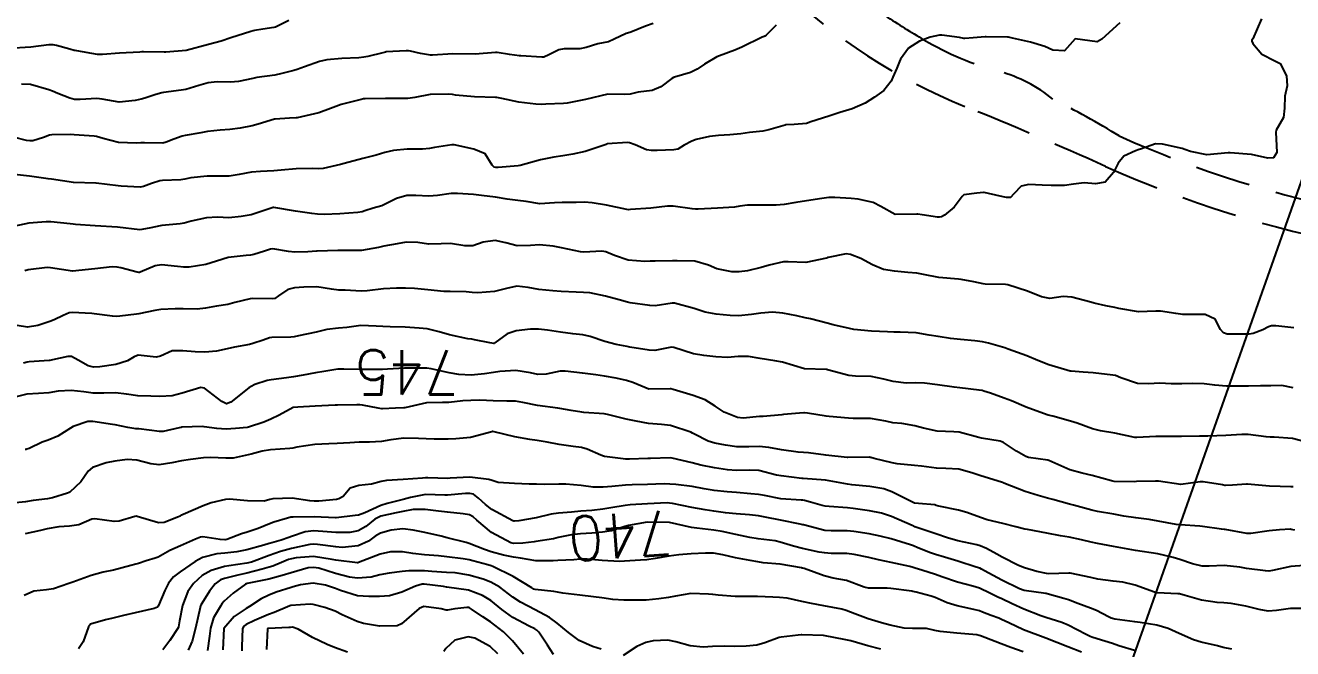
# Model space of a CAD drawing. Header units: metres. Extents: x 298520 to 308411, y 7433745 to 7450750.
# Drawn here: x 303217.7 to 303331.8, y 7440802.5 to 7440858.6 of the extents above; entities that cross this region are included whole.
import ezdxf
from ezdxf.enums import TextEntityAlignment as Align

# ---------------------------------------------------------------- set-up
doc = ezdxf.new("R2010")
doc.units = ezdxf.units.M
doc.header["$LTSCALE"] = 10
doc.linetypes.add('CONTINUO', pattern=[0])
doc.linetypes.add('DASHED', pattern=[0.75, 0.5, -0.25])
for name, color, linetype in [('Cotas', 45, 'Continuous'), ('Curvas de Nivel 1m', 11, 'Continuous'), ('Curvas de Nivel 5m', 15, 'Continuous'), ('TEXTO', 45, 'Continuous'), ('Vias Secundárias', 230, 'DASHED')]:
    doc.layers.add(name, color=color, linetype=linetype)
doc.styles.add('Style-STANDARD', font='STANDARD.shx')

msp = doc.modelspace()

# ---------------------------------------------------------------- linework, layer by layer
at = {"layer": 'Curvas de Nivel 1m', "flags": 128}
for points, elevation in [([(303241.4, 7440859.05), (303240.2, 7440858.46), (303240.04, 7440858.41), (303239.06, 7440858.26), (303238.31, 7440858.15), (303238.19, 7440858.13), (303237.99, 7440858.07), (303236.18, 7440857.48), (303235.3, 7440857.19), (303234.18, 7440856.9), (303232.17, 7440856.35), (303230.34, 7440856.2), (303230.17, 7440856.2), (303228.33, 7440856.23), (303228.17, 7440856.23), (303227.99, 7440856.21), (303226.17, 7440856.11), (303224.63, 7440855.98), (303224.17, 7440856), (303222.31, 7440856.32), (303222.17, 7440856.34), (303222.07, 7440856.36), (303221.7, 7440856.47), (303220.5, 7440856.81), (303220.18, 7440856.87), (303219.81, 7440856.86), (303218.17, 7440856.65), (303216.17, 7440856.54)], 753), ([(303285.27, 7440858.64), (303284.38, 7440857.72), (303284.26, 7440857.65), (303284.19, 7440857.62), (303284.02, 7440857.55), (303282.18, 7440856.65), (303281.56, 7440856.37), (303280.17, 7440855.88), (303279.93, 7440855.77), (303278.82, 7440855.13), (303278.16, 7440854.68), (303277.58, 7440854.37), (303276.14, 7440853.94), (303276.05, 7440853.91), (303275.88, 7440853.82), (303274.89, 7440853.07), (303274.13, 7440852.75), (303272.86, 7440852.59), (303272.13, 7440852.42), (303271.62, 7440852.38), (303270.13, 7440852.4), (303268.12, 7440851.92), (303266.46, 7440851.6), (303266.12, 7440851.58), (303264.55, 7440851.52), (303264.12, 7440851.48), (303263.65, 7440851.5), (303262.12, 7440851.68), (303260.59, 7440852.01), (303260.12, 7440852.11), (303260.01, 7440852.12), (303258.12, 7440852.17), (303256.4, 7440852.33), (303256.13, 7440852.38), (303255.78, 7440852.41), (303254.13, 7440852.37), (303252.76, 7440852.1), (303252.12, 7440852.01), (303250.24, 7440852.01), (303250.12, 7440852.01), (303248.28, 7440851.99), (303248.12, 7440851.98), (303247.91, 7440851.94), (303246.12, 7440851.48), (303245.17, 7440851.13), (303244.11, 7440850.74), (303242.16, 7440850.28), (303242.1, 7440850.28), (303242.07, 7440850.27), (303241.46, 7440850.24), (303240.18, 7440850.17), (303240.1, 7440850.15), (303238.64, 7440849.72), (303238.09, 7440849.57), (303237.01, 7440849.36), (303236.09, 7440849.24), (303235.22, 7440849.18), (303234.08, 7440849.06), (303233.47, 7440848.94), (303232.08, 7440848.7), (303231.8, 7440848.63), (303231.05, 7440848.36), (303230.36, 7440848.08), (303230.07, 7440848.01), (303228.41, 7440848.04), (303228.07, 7440848.04), (303227.68, 7440848.01), (303226.07, 7440848.06), (303224.69, 7440848.43), (303224.08, 7440848.61), (303223.88, 7440848.64), (303222.08, 7440848.75), (303221.78, 7440848.77), (303220.08, 7440848.75), (303219.86, 7440848.71), (303219.31, 7440848.5), (303218.36, 7440848.22), (303218.07, 7440848.2), (303217.79, 7440848.23), (303216.61, 7440848.53)], 751), ([(303328.97, 7440859.19), (303328.19, 7440857.41), (303328.12, 7440857.28), (303328.1, 7440857.2), (303328.19, 7440856.99), (303329.01, 7440856.02), (303330.18, 7440855.41), (303330.66, 7440855.17), (303331.24, 7440854.07), (303331.28, 7440853.16), (303331.08, 7440852.22), (303331.06, 7440851.16), (303330.97, 7440850.3), (303330.3, 7440849.17), (303330.27, 7440848.99), (303330.36, 7440847.17), (303330.07, 7440846.69), (303329.54, 7440846.65), (303328.07, 7440846.97), (303326.16, 7440847.13), (303326.07, 7440847.14), (303325.99, 7440847.14), (303324.07, 7440846.96), (303322.59, 7440847.26), (303322.08, 7440847.44), (303321.84, 7440847.51), (303320.08, 7440847.91), (303319.45, 7440847.94), (303318.08, 7440847.47), (303317.97, 7440847.43), (303317.64, 7440847.32), (303316.59, 7440846.82), (303316.06, 7440846.21), (303315.65, 7440845.35), (303314.91, 7440844.49), (303314.04, 7440844.35), (303313, 7440844.42), (303312.04, 7440844.31), (303311.23, 7440844.2), (303310.03, 7440844.19), (303309.24, 7440844.22), (303308.04, 7440844.27), (303307.35, 7440844.13), (303306.69, 7440843.45), (303306.38, 7440843.1), (303306.02, 7440843.1), (303305.73, 7440843.18), (303304.41, 7440843.48), (303304.02, 7440843.57), (303303.94, 7440843.57), (303303.34, 7440843.5), (303302.19, 7440843.34), (303302.02, 7440843.21), (303301.3, 7440842.23), (303300.45, 7440841.53), (303300.16, 7440841.37), (303300, 7440841.34), (303299.82, 7440841.35), (303298.42, 7440841.55), (303298.05, 7440841.6), (303298, 7440841.6), (303297.96, 7440841.6), (303296, 7440841.58), (303294.72, 7440842.31), (303294.01, 7440842.66), (303292.67, 7440842.97), (303292.02, 7440843.03), (303290.55, 7440843.11), (303290.02, 7440843.1), (303289.38, 7440843.02), (303288.01, 7440842.81), (303287.04, 7440842.66), (303286.01, 7440842.48), (303285.29, 7440842.43), (303284.01, 7440842.43), (303282.69, 7440842.42), (303282.01, 7440842.32), (303281.52, 7440842.24), (303280.01, 7440842.16), (303278.27, 7440842.06), (303278.01, 7440842.05), (303277.73, 7440842.08), (303276.01, 7440842.32), (303275.49, 7440842.34), (303274.01, 7440842.16), (303272.17, 7440842.03), (303272, 7440842.01), (303271.85, 7440842.02), (303270.01, 7440842.41), (303268.72, 7440842.62), (303268.01, 7440842.68), (303267.28, 7440842.66), (303266.01, 7440842.66), (303265.33, 7440842.63), (303264.01, 7440842.53), (303262.77, 7440842.74), (303262.02, 7440842.84), (303261.07, 7440842.95), (303260.02, 7440843.13), (303258.75, 7440843.3), (303258.02, 7440843.37), (303256.6, 7440843.48), (303256.02, 7440843.47), (303254.8, 7440843.29), (303254.02, 7440843.22), (303252.84, 7440843.28), (303252.02, 7440843.28), (303251.11, 7440843.02), (303250.01, 7440842.47), (303249.77, 7440842.37), (303249.01, 7440842.14), (303248.25, 7440841.9), (303248, 7440841.82), (303247.61, 7440841.76), (303246, 7440841.64), (303244.6, 7440841.59), (303244, 7440841.62), (303243.46, 7440841.67), (303242, 7440841.88), (303240.05, 7440842.2), (303240, 7440842.2), (303238.55, 7440841.72), (303238, 7440841.56), (303237.11, 7440841.39), (303235.99, 7440841.29), (303234.98, 7440841.33), (303233.99, 7440841.29), (303232.62, 7440840.97), (303231.99, 7440840.8), (303231.61, 7440840.74), (303229.98, 7440840.58), (303229.81, 7440840.55), (303228.97, 7440840.38), (303228.16, 7440840.21), (303227.98, 7440840.19), (303225.98, 7440840.42), (303223.98, 7440840.55), (303222.21, 7440840.69), (303221.99, 7440840.71), (303221.72, 7440840.74), (303219.99, 7440840.91), (303219.56, 7440840.92), (303217.99, 7440840.8), (303216.72, 7440840.53)], 749), ([(303274.21, 7440858.77), (303273.51, 7440858.54), (303272.19, 7440858), (303272.1, 7440857.97), (303271.77, 7440857.87), (303270.71, 7440857.36), (303270.19, 7440857.13), (303269.23, 7440856.95), (303268.18, 7440856.62), (303267.61, 7440856.5), (303266.18, 7440856.49), (303265.7, 7440856.42), (303264.8, 7440855.95), (303264.37, 7440855.76), (303264.17, 7440855.74), (303262.29, 7440855.87), (303262.17, 7440855.88), (303261.28, 7440856), (303260.17, 7440856.16), (303260.02, 7440856.16), (303258.17, 7440856.03), (303256.17, 7440856.06), (303254.33, 7440855.92), (303254.17, 7440855.93), (303253.25, 7440856.09), (303252.35, 7440856.28), (303252.17, 7440856.31), (303251.96, 7440856.32), (303250.17, 7440856.22), (303250.1, 7440856.2), (303249.86, 7440856.13), (303248.51, 7440855.81), (303248.17, 7440855.74), (303247.71, 7440855.7), (303246.17, 7440855.63), (303244.84, 7440855.52), (303244.16, 7440855.37), (303242.81, 7440854.87), (303242.16, 7440854.64), (303241.85, 7440854.54), (303240.65, 7440854.25), (303240.25, 7440854.15), (303240.15, 7440854.13), (303238.52, 7440853.9), (303238.15, 7440853.83), (303236.87, 7440853.56), (303236.14, 7440853.49), (303234.95, 7440853.51), (303234.14, 7440853.43), (303233.29, 7440853.18), (303232.13, 7440852.84), (303231.72, 7440852.76), (303230.13, 7440852.56), (303229.97, 7440852.53), (303229.43, 7440852.38), (303228.45, 7440852.05), (303228.12, 7440851.97), (303227.57, 7440851.85), (303226.12, 7440851.69), (303224.6, 7440851.95), (303224.12, 7440852.03), (303222.63, 7440851.94), (303222.12, 7440851.93), (303221.69, 7440852.04), (303220.61, 7440852.48), (303220.13, 7440852.69), (303219.81, 7440852.81), (303218.13, 7440853.27), (303217.33, 7440853.32)], 752), ([(303331.89, 7440831.38), (303330.26, 7440831.55), (303329.89, 7440831.54), (303329.61, 7440831.46), (303329.11, 7440831.19), (303328.23, 7440830.85), (303327.88, 7440830.8), (303326.29, 7440830.8), (303325.88, 7440830.81), (303325.57, 7440830.91), (303325.29, 7440831.23), (303324.81, 7440832.15), (303323.9, 7440832.56), (303322.58, 7440832.58), (303321.9, 7440832.58), (303321.28, 7440832.66), (303319.9, 7440832.88), (303319.48, 7440832.88), (303317.9, 7440832.81), (303316.13, 7440833.1), (303315.9, 7440833.17), (303315.76, 7440833.2), (303314.95, 7440833.35), (303313.91, 7440833.6), (303313.6, 7440833.68), (303311.91, 7440834.12), (303311.13, 7440834.18), (303309.91, 7440834.02), (303309.17, 7440834.17), (303307.92, 7440834.67), (303306.15, 7440835.24), (303305.93, 7440835.26), (303304.11, 7440835.31), (303303.93, 7440835.33), (303303.08, 7440835.5), (303301.93, 7440835.71), (303301.71, 7440835.74), (303299.94, 7440835.91), (303298.56, 7440836.18), (303297.94, 7440836.28), (303297.15, 7440836.36), (303295.94, 7440836.47), (303294.96, 7440836.61), (303293.95, 7440837.04), (303292.91, 7440837.62), (303291.96, 7440837.98), (303291.57, 7440838.02), (303289.95, 7440837.7), (303289.91, 7440837.69), (303289.81, 7440837.65), (303287.95, 7440837.24), (303286.35, 7440837.3), (303285.95, 7440837.31), (303284.65, 7440837.01), (303283.94, 7440836.79), (303282.7, 7440836.5), (303281.94, 7440836.41), (303281.28, 7440836.41), (303279.94, 7440836.67), (303279.18, 7440837.02), (303277.95, 7440837.36), (303276.36, 7440837.4), (303275.95, 7440837.4), (303274.4, 7440837.38), (303273.95, 7440837.36), (303273.45, 7440837.35), (303271.95, 7440837.47), (303270.73, 7440837.88), (303269.96, 7440838.21), (303269.59, 7440838.26), (303267.96, 7440838.18), (303267.67, 7440838.21), (303265.96, 7440838.58), (303265.19, 7440838.72), (303263.97, 7440838.83), (303263.16, 7440838.77), (303261.96, 7440838.76), (303260.95, 7440839.02), (303259.97, 7440839.24), (303258.91, 7440839.09), (303257.96, 7440838.76), (303257.26, 7440838.75), (303255.97, 7440838.97), (303255.11, 7440838.92), (303253.97, 7440838.9), (303253.02, 7440839.05), (303251.97, 7440839.07), (303251.15, 7440838.93), (303249.96, 7440838.71), (303249.49, 7440838.61), (303247.96, 7440838.33), (303247.79, 7440838.32), (303245.96, 7440838.34), (303245.81, 7440838.33), (303243.95, 7440838.27), (303243.89, 7440838.27), (303243.12, 7440838.21), (303241.95, 7440838.18), (303241.38, 7440838.24), (303239.96, 7440838.47), (303239.76, 7440838.45), (303239.21, 7440838.26), (303238.25, 7440837.97), (303237.95, 7440837.91), (303237.56, 7440837.89), (303235.95, 7440837.7), (303234.88, 7440837.37), (303233.94, 7440837.07), (303232.42, 7440836.83), (303231.94, 7440836.83), (303231.39, 7440836.9), (303229.94, 7440837.04), (303229.38, 7440836.94), (303228.03, 7440836.39), (303227.96, 7440836.36), (303227.93, 7440836.36), (303227.9, 7440836.36), (303227.76, 7440836.39), (303226.29, 7440836.77), (303225.94, 7440836.84), (303225.5, 7440836.86), (303223.94, 7440836.69), (303221.93, 7440836.47), (303219.94, 7440836.78), (303219.64, 7440836.79), (303217.93, 7440836.59), (303217.62, 7440836.51)], 748), ([(303331.82, 7440825.95), (303330.82, 7440826.16), (303329.82, 7440826.15), (303328.89, 7440826.13), (303327.82, 7440826.12), (303326.92, 7440826.12), (303325.82, 7440826.12), (303324.79, 7440826.2), (303323.82, 7440826.33), (303322.74, 7440826.34), (303321.82, 7440826.31), (303320.86, 7440826.32), (303319.82, 7440826.37), (303318.82, 7440826.31), (303317.82, 7440826.35), (303316.3, 7440826.87), (303315.83, 7440827.06), (303315.6, 7440827.11), (303313.83, 7440827.31), (303312.92, 7440827.38), (303311.83, 7440827.46), (303311.75, 7440827.47), (303309.84, 7440828.04), (303308.84, 7440828.43), (303307.85, 7440828.84), (303306.17, 7440829.46), (303305.86, 7440829.56), (303304.39, 7440830), (303303.87, 7440830.11), (303303.17, 7440830.2), (303301.87, 7440830.31), (303300.98, 7440830.41), (303299.87, 7440830.58), (303299.05, 7440830.72), (303297.88, 7440830.93), (303296.46, 7440830.99), (303295.88, 7440830.99), (303295.31, 7440831.02), (303293.88, 7440831.07), (303292.28, 7440831.22), (303291.88, 7440831.3), (303290.41, 7440831.64), (303289.88, 7440831.78), (303288.38, 7440832.17), (303287.89, 7440832.27), (303287.14, 7440832.44), (303285.89, 7440832.7), (303284.95, 7440832.77), (303283.89, 7440832.7), (303283.06, 7440832.57), (303281.89, 7440832.46), (303281.15, 7440832.49), (303279.89, 7440832.6), (303278.89, 7440832.78), (303277.9, 7440833.11), (303276.13, 7440833.59), (303275.91, 7440833.59), (303274.39, 7440833.35), (303273.91, 7440833.37), (303272.15, 7440833.62), (303271.91, 7440833.67), (303271.15, 7440833.88), (303269.92, 7440834.23), (303268.52, 7440834.51), (303267.92, 7440834.56), (303267.27, 7440834.57), (303265.92, 7440834.64), (303265.17, 7440834.7), (303263.92, 7440834.81), (303262.94, 7440834.99), (303261.92, 7440835.12), (303261, 7440834.92), (303259.92, 7440834.64), (303258.41, 7440834.53), (303257.92, 7440834.55), (303257.37, 7440834.6), (303255.92, 7440834.63), (303255.35, 7440834.64), (303253.92, 7440834.78), (303252.73, 7440834.91), (303251.92, 7440834.94), (303251.11, 7440834.93), (303249.92, 7440834.87), (303248.47, 7440834.7), (303247.92, 7440834.67), (303246.49, 7440834.75), (303245.92, 7440834.77), (303245.25, 7440834.86), (303243.92, 7440835.05), (303242.74, 7440835.04), (303241.92, 7440834.97), (303241.32, 7440834.83), (303240.48, 7440834.24), (303240.15, 7440834.01), (303239.91, 7440833.97), (303238.17, 7440834.01), (303237.91, 7440833.99), (303236.55, 7440833.65), (303235.9, 7440833.48), (303234.9, 7440833.31), (303233.9, 7440833.13), (303233.16, 7440833.06), (303231.89, 7440833.07), (303231.16, 7440833.09), (303229.89, 7440833.03), (303229.34, 7440832.93), (303227.89, 7440832.63), (303227.68, 7440832.6), (303226.2, 7440832.42), (303225.88, 7440832.39), (303225.53, 7440832.42), (303223.89, 7440832.64), (303223.67, 7440832.66), (303221.89, 7440832.76), (303221.63, 7440832.73), (303221.1, 7440832.48), (303220.28, 7440832.09), (303219.88, 7440831.93), (303218.79, 7440831.58), (303217.87, 7440831.44), (303216.93, 7440831.58)], 747), ([(303332.8, 7440821.14), (303331.77, 7440821.4), (303330.11, 7440821.52), (303329.77, 7440821.52), (303329.4, 7440821.55), (303327.77, 7440821.77), (303327.21, 7440821.76), (303325.77, 7440821.66), (303324.14, 7440821.62), (303323.77, 7440821.61), (303323.41, 7440821.61), (303321.77, 7440821.58), (303320.05, 7440821.58), (303319.77, 7440821.59), (303319.48, 7440821.59), (303317.76, 7440821.48), (303317.58, 7440821.5), (303315.77, 7440821.88), (303314.49, 7440822.08), (303313.77, 7440822.27), (303312.38, 7440822.79), (303311.78, 7440822.97), (303310.19, 7440823.41), (303309.78, 7440823.49), (303309.68, 7440823.52), (303307.79, 7440824.23), (303306.48, 7440824.78), (303305.81, 7440825.04), (303304.57, 7440825.48), (303303.99, 7440825.67), (303303.82, 7440825.71), (303303.57, 7440825.74), (303301.82, 7440825.96), (303301.31, 7440826.02), (303299.82, 7440826.22), (303298.64, 7440826.37), (303297.82, 7440826.4), (303297, 7440826.39), (303295.82, 7440826.52), (303294.97, 7440826.74), (303293.83, 7440826.98), (303292.43, 7440827.02), (303291.83, 7440827.06), (303289.89, 7440827.59), (303289.83, 7440827.61), (303289.79, 7440827.61), (303287.83, 7440827.68), (303285.84, 7440828.28), (303285.15, 7440828.4), (303283.85, 7440828.62), (303282.8, 7440828.79), (303281.85, 7440828.8), (303280.89, 7440828.71), (303279.85, 7440828.76), (303278.76, 7440828.88), (303277.85, 7440829.04), (303276.07, 7440829.6), (303275.86, 7440829.64), (303274.35, 7440829.34), (303273.86, 7440829.35), (303272.1, 7440829.63), (303271.86, 7440829.68), (303270.89, 7440829.88), (303269.87, 7440830.15), (303268.54, 7440830.58), (303267.87, 7440830.73), (303266.96, 7440830.84), (303265.87, 7440830.99), (303264.68, 7440831.15), (303263.88, 7440831.24), (303263.17, 7440831.26), (303261.87, 7440831.1), (303261.05, 7440830.82), (303259.96, 7440830.01), (303259.9, 7440829.97), (303259.86, 7440829.97), (303259.51, 7440830.02), (303258.13, 7440830.3), (303257.87, 7440830.34), (303257.53, 7440830.38), (303255.87, 7440830.73), (303254.93, 7440831.01), (303253.87, 7440831.27), (303253.13, 7440831.35), (303251.88, 7440831.43), (303250.54, 7440831.46), (303249.88, 7440831.48), (303249.26, 7440831.53), (303247.88, 7440831.57), (303246.63, 7440831.41), (303245.87, 7440831.35), (303244.84, 7440831.23), (303243.87, 7440830.98), (303242.28, 7440830.64), (303241.87, 7440830.56), (303241.57, 7440830.53), (303239.87, 7440830.5), (303239.66, 7440830.46), (303239.08, 7440830.26), (303238.17, 7440829.95), (303237.86, 7440829.87), (303236.52, 7440829.62), (303235.85, 7440829.48), (303234.89, 7440829.27), (303233.85, 7440829.18), (303232.98, 7440829.2), (303231.85, 7440829.31), (303230.9, 7440829.31), (303229.84, 7440828.82), (303229.47, 7440828.74), (303227.84, 7440828.9), (303227.47, 7440828.77), (303226.89, 7440828.4), (303225.83, 7440828.06), (303224.39, 7440827.87), (303223.83, 7440827.84), (303223.33, 7440827.95), (303222.45, 7440828.46), (303221.84, 7440828.79), (303221.51, 7440828.8), (303220.12, 7440828.49), (303219.88, 7440828.44), (303219.83, 7440828.43), (303218.02, 7440828.32), (303217.83, 7440828.29), (303217.51, 7440828.2)], 746), ([(303331.97, 7440813.15), (303331.66, 7440813.21), (303331.6, 7440813.22), (303330.61, 7440813.17), (303329.66, 7440813.08), (303328.01, 7440812.85), (303327.66, 7440812.85), (303325.7, 7440813.19), (303325.66, 7440813.19), (303325.63, 7440813.19), (303325.38, 7440813.22), (303323.67, 7440813.47), (303323.42, 7440813.5), (303321.67, 7440813.61), (303321.3, 7440813.65), (303319.67, 7440813.95), (303318.88, 7440814.1), (303317.68, 7440814.25), (303316.59, 7440814.42), (303315.68, 7440814.59), (303314.22, 7440814.83), (303313.69, 7440814.94), (303312.04, 7440815.39), (303311.69, 7440815.48), (303310.18, 7440815.9), (303309.7, 7440816.03), (303308.87, 7440816.26), (303307.7, 7440816.64), (303305.78, 7440817.39), (303305.71, 7440817.42), (303305.68, 7440817.43), (303305.58, 7440817.46), (303303.72, 7440818.03), (303302.91, 7440818.32), (303301.73, 7440818.64), (303300.56, 7440818.69), (303299.73, 7440818.72), (303298.38, 7440818.9), (303297.73, 7440818.98), (303296.19, 7440819.12), (303295.74, 7440819.2), (303294.1, 7440819.6), (303293.82, 7440819.68), (303293.74, 7440819.7), (303293.65, 7440819.71), (303291.74, 7440819.7), (303291.67, 7440819.7), (303289.75, 7440819.9), (303288.18, 7440820.11), (303287.75, 7440820.15), (303287.26, 7440820.18), (303285.75, 7440820.38), (303284.62, 7440820.59), (303283.75, 7440820.68), (303282.83, 7440820.66), (303281.75, 7440820.66), (303280.72, 7440820.79), (303279.76, 7440820.98), (303279.15, 7440821.17), (303277.93, 7440821.8), (303277.76, 7440821.89), (303277.61, 7440821.96), (303275.77, 7440822.56), (303274.95, 7440822.65), (303273.78, 7440822.74), (303272.68, 7440822.95), (303271.78, 7440823.15), (303270.11, 7440823.57), (303269.79, 7440823.62), (303267.97, 7440823.73), (303267.79, 7440823.76), (303266.81, 7440823.93), (303265.79, 7440824.1), (303265.62, 7440824.12), (303263.8, 7440824.37), (303262.47, 7440824.65), (303261.8, 7440824.76), (303261.04, 7440824.76), (303259.8, 7440824.79), (303258.61, 7440824.84), (303257.8, 7440824.83), (303257.06, 7440824.78), (303255.8, 7440824.64), (303255.23, 7440824.64), (303253.8, 7440824.61), (303251.85, 7440824.16), (303251.79, 7440824.15), (303251.76, 7440824.15), (303251.02, 7440824.12), (303249.84, 7440824.08), (303249.79, 7440824.08), (303249.46, 7440824.14), (303248.04, 7440824.4), (303247.8, 7440824.42), (303247.54, 7440824.42), (303245.8, 7440824.41), (303245.58, 7440824.4), (303243.79, 7440824.32), (303242.21, 7440824.22), (303241.83, 7440824.19), (303241.79, 7440824.18), (303240.53, 7440823.49), (303239.78, 7440823.14), (303239.15, 7440822.87), (303237.77, 7440822.41), (303237.64, 7440822.39), (303236.6, 7440822.29), (303235.76, 7440822.25), (303234.92, 7440822.31), (303233.77, 7440822.46), (303233.62, 7440822.47), (303231.76, 7440822.41), (303231.71, 7440822.4), (303231.52, 7440822.35), (303230.09, 7440822.03), (303229.76, 7440822.02), (303227.89, 7440822.26), (303227.76, 7440822.27), (303227.64, 7440822.27), (303226.91, 7440822.4), (303225.77, 7440822.62), (303225.53, 7440822.66), (303223.77, 7440822.93), (303223.3, 7440822.92), (303222, 7440822.47), (303221.76, 7440822.34), (303220.61, 7440821.62), (303219.75, 7440821.25), (303219.18, 7440821.06), (303218.01, 7440820.51), (303217.82, 7440820.43), (303217.74, 7440820.42), (303217.66, 7440820.42)], 744), ([(303332.82, 7440809.95), (303331.63, 7440809.86), (303329.96, 7440809.5), (303329.63, 7440809.45), (303329.34, 7440809.47), (303327.63, 7440809.7), (303327.03, 7440809.8), (303325.63, 7440809.95), (303324.28, 7440809.89), (303323.63, 7440809.9), (303322.77, 7440810.12), (303321.64, 7440810.5), (303321.04, 7440810.68), (303319.64, 7440811.02), (303317.64, 7440811.32), (303315.65, 7440811.67), (303314.22, 7440811.93), (303313.65, 7440812.05), (303312.76, 7440812.28), (303311.65, 7440812.52), (303310.89, 7440812.63), (303309.66, 7440812.86), (303307.9, 7440813.19), (303307.66, 7440813.24), (303306.86, 7440813.45), (303305.68, 7440813.74), (303304.28, 7440814.08), (303303.68, 7440814.28), (303302.44, 7440814.74), (303301.69, 7440814.95), (303299.92, 7440815.3), (303299.69, 7440815.38), (303299.58, 7440815.42), (303298.09, 7440815.55), (303297.73, 7440815.59), (303297.69, 7440815.6), (303297.62, 7440815.63), (303295.7, 7440816.61), (303294.98, 7440816.86), (303293.71, 7440817.07), (303292.1, 7440817.23), (303291.71, 7440817.28), (303289.71, 7440817.65), (303287.71, 7440817.79), (303287.59, 7440817.8), (303285.72, 7440818.03), (303285.31, 7440818.11), (303283.72, 7440818.51), (303282.91, 7440818.56), (303281.72, 7440818.53), (303280.9, 7440818.58), (303279.73, 7440818.76), (303278.51, 7440819.01), (303277.73, 7440819.21), (303275.92, 7440819.64), (303275.74, 7440819.66), (303273.98, 7440819.6), (303273.74, 7440819.59), (303272.08, 7440819.53), (303271.74, 7440819.54), (303269.84, 7440819.79), (303269.74, 7440819.81), (303269.51, 7440819.89), (303268.27, 7440820.43), (303267.75, 7440820.58), (303266.99, 7440820.69), (303265.75, 7440820.85), (303264.65, 7440821.06), (303263.76, 7440821.21), (303263.1, 7440821.31), (303261.76, 7440821.56), (303259.9, 7440822.01), (303259.76, 7440822.04), (303259.74, 7440822.04), (303259.67, 7440822.01), (303257.76, 7440821.49), (303256.45, 7440821.36), (303255.76, 7440821.34), (303254.49, 7440821.34), (303253.76, 7440821.37), (303253.07, 7440821.41), (303251.76, 7440821.42), (303250.6, 7440821.27), (303249.75, 7440821.14), (303248.68, 7440821.08), (303247.75, 7440821.06), (303246.91, 7440821.01), (303245.75, 7440820.95), (303245, 7440820.93), (303243.75, 7440820.87), (303242.13, 7440820.61), (303241.75, 7440820.53), (303241.48, 7440820.5), (303239.74, 7440820.37), (303239.01, 7440820.26), (303238.01, 7440820), (303237.74, 7440819.93), (303236.39, 7440819.64), (303235.73, 7440819.62), (303234.36, 7440819.69), (303233.73, 7440819.67), (303232.54, 7440819.52), (303231.73, 7440819.38), (303230.86, 7440819.22), (303229.73, 7440819.02), (303228.99, 7440819.12), (303227.73, 7440819.46), (303226.85, 7440819.51), (303225.73, 7440819.37), (303224.95, 7440819.21), (303223.73, 7440818.8), (303223.33, 7440818.45), (303222.68, 7440817.49), (303221.69, 7440816.58), (303221.63, 7440816.54), (303221.48, 7440816.47), (303220.12, 7440816.05), (303219.69, 7440815.98), (303218.38, 7440815.81), (303217.68, 7440815.69), (303216.78, 7440815.62)], 743), ([(303332.62, 7440806.1), (303331.58, 7440806.09), (303330.33, 7440805.92), (303329.58, 7440805.86), (303328.77, 7440806), (303327.58, 7440806.31), (303326.25, 7440806.55), (303325.59, 7440806.61), (303325, 7440806.64), (303323.59, 7440806.85), (303322.1, 7440807.26), (303321.59, 7440807.4), (303321.45, 7440807.41), (303319.6, 7440807.49), (303319.35, 7440807.55), (303317.61, 7440808.19), (303316.49, 7440808.45), (303315.61, 7440808.54), (303314.24, 7440808.74), (303313.62, 7440808.87), (303311.75, 7440809.26), (303311.62, 7440809.27), (303309.82, 7440809.22), (303309.62, 7440809.24), (303308.76, 7440809.43), (303307.63, 7440809.76), (303307.11, 7440809.96), (303305.64, 7440810.71), (303305.15, 7440810.98), (303304.21, 7440811.48), (303303.65, 7440811.72), (303303.34, 7440811.81), (303301.65, 7440812.18), (303300.72, 7440812.46), (303299.66, 7440812.82), (303297.78, 7440813.45), (303297.67, 7440813.49), (303297.52, 7440813.56), (303295.68, 7440814.38), (303294.76, 7440814.67), (303293.69, 7440814.9), (303292.21, 7440815.1), (303291.69, 7440815.15), (303290.06, 7440815.27), (303289.69, 7440815.31), (303289.41, 7440815.37), (303288.38, 7440815.67), (303287.83, 7440815.82), (303287.69, 7440815.84), (303287.53, 7440815.85), (303285.7, 7440815.98), (303284.24, 7440816.26), (303283.7, 7440816.37), (303283.01, 7440816.42), (303281.7, 7440816.53), (303280.86, 7440816.6), (303279.7, 7440816.72), (303278.8, 7440816.88), (303277.71, 7440817.09), (303276.26, 7440817.26), (303275.71, 7440817.3), (303275.19, 7440817.31), (303273.71, 7440817.27), (303272.33, 7440817.24), (303271.71, 7440817.21), (303270.49, 7440817.09), (303269.7, 7440817.01), (303268.81, 7440817.01), (303267.71, 7440817.18), (303266.34, 7440817.3), (303265.71, 7440817.28), (303264.4, 7440817.26), (303263.71, 7440817.28), (303263.03, 7440817.3), (303261.71, 7440817.35), (303260.26, 7440817.45), (303259.71, 7440817.61), (303259.41, 7440817.71), (303257.71, 7440817.92), (303255.94, 7440817.83), (303255.71, 7440817.81), (303253.92, 7440817.87), (303253.71, 7440817.86), (303253.45, 7440817.83), (303251.71, 7440817.7), (303250.2, 7440817.63), (303249.71, 7440817.53), (303248.85, 7440817.29), (303247.7, 7440817.17), (303246.93, 7440816.94), (303246.29, 7440816.17), (303245.91, 7440815.96), (303245.69, 7440815.91), (303244.11, 7440815.77), (303243.69, 7440815.76), (303243.29, 7440815.8), (303241.69, 7440816.03), (303239.96, 7440815.98), (303239.69, 7440815.9), (303239.19, 7440815.76), (303237.69, 7440815.78), (303236.05, 7440815.94), (303235.69, 7440815.92), (303234.4, 7440815.6), (303233.68, 7440815.35), (303231.89, 7440814.56), (303231.67, 7440814.46), (303231.61, 7440814.42), (303231.48, 7440814.35), (303230.18, 7440813.84), (303229.66, 7440813.8), (303227.76, 7440814.39), (303227.67, 7440814.41), (303227.54, 7440814.39), (303226.12, 7440813.96), (303225.67, 7440813.92), (303223.93, 7440814.18), (303223.67, 7440814.14), (303222.5, 7440813.62), (303221.66, 7440813.5), (303220.69, 7440813.44), (303219.65, 7440813.26), (303219.03, 7440813.12), (303217.65, 7440812.82)], 742), ([(303326.32, 7440802.43), (303325.54, 7440802.59), (303325.03, 7440802.72), (303323.54, 7440803.05), (303322.85, 7440803.26), (303321.56, 7440803.85), (303320.57, 7440804.29), (303319.57, 7440804.58), (303318.06, 7440804.82), (303317.57, 7440804.88), (303315.78, 7440805.13), (303315.57, 7440805.18), (303315.45, 7440805.22), (303315.2, 7440805.35), (303314.12, 7440805.9), (303313.58, 7440806.12), (303312.44, 7440806.53), (303311.59, 7440806.86), (303311.19, 7440807), (303309.68, 7440807.42), (303309.59, 7440807.44), (303309.57, 7440807.44), (303307.6, 7440807.71), (303307.2, 7440807.85), (303305.61, 7440808.63), (303304.04, 7440809.48), (303303.78, 7440809.64), (303303.63, 7440809.72), (303303.3, 7440809.82), (303301.63, 7440810.34), (303300.45, 7440810.71), (303299.64, 7440810.94), (303299.19, 7440811.09), (303298.05, 7440811.55), (303297.65, 7440811.72), (303297.39, 7440811.82), (303295.65, 7440812.35), (303294.65, 7440812.61), (303293.66, 7440812.81), (303292.26, 7440813.03), (303291.66, 7440813.08), (303290.24, 7440813.07), (303289.67, 7440813.12), (303287.73, 7440813.62), (303287.67, 7440813.63), (303287.44, 7440813.68), (303285.68, 7440814.04), (303284.29, 7440814.33), (303283.68, 7440814.44), (303282.88, 7440814.54), (303281.68, 7440814.63), (303280.72, 7440814.72), (303279.68, 7440814.87), (303278.89, 7440814.99), (303277.69, 7440815.2), (303275.96, 7440815.55), (303275.69, 7440815.59), (303275.47, 7440815.6), (303273.69, 7440815.51), (303272.13, 7440815.42), (303271.69, 7440815.38), (303270.4, 7440815.17), (303269.68, 7440815.04), (303268.7, 7440814.93), (303267.68, 7440814.85), (303266.84, 7440814.77), (303265.68, 7440814.68), (303265.02, 7440814.6), (303263.68, 7440814.26), (303262.11, 7440813.98), (303261.71, 7440813.95), (303261.67, 7440813.95), (303261.58, 7440813.99), (303259.68, 7440815.02), (303259.12, 7440815.45), (303258.49, 7440816.03), (303258.04, 7440816.38), (303257.7, 7440816.46), (303257.3, 7440816.45), (303255.7, 7440816.3), (303255.45, 7440816.31), (303253.7, 7440816.35), (303252.35, 7440816.1), (303251.69, 7440815.91), (303250.25, 7440815.56), (303249.69, 7440815.37), (303248.25, 7440814.72), (303247.68, 7440814.51), (303247.38, 7440814.46), (303245.67, 7440814.25), (303245.61, 7440814.25), (303243.67, 7440814.35), (303241.78, 7440814.33), (303241.67, 7440814.33), (303241.58, 7440814.32), (303241.28, 7440814.23), (303240.06, 7440813.86), (303239.66, 7440813.71), (303238.64, 7440813.29), (303237.65, 7440812.95), (303237.13, 7440812.8), (303235.83, 7440812.3), (303235.68, 7440812.26), (303235.64, 7440812.26), (303235.21, 7440812.3), (303233.65, 7440812.53), (303233.45, 7440812.51), (303233.01, 7440812.33), (303231.64, 7440811.74), (303230.7, 7440811.3), (303229.63, 7440810.72), (303229.38, 7440810.62), (303228.56, 7440810.38), (303227.86, 7440810.15), (303227.62, 7440810.09), (303227.18, 7440809.96), (303225.61, 7440809.55), (303224.69, 7440809.35), (303223.61, 7440809.07), (303221.95, 7440808.46), (303221.7, 7440808.37), (303221.6, 7440808.34), (303220.21, 7440807.87), (303219.59, 7440807.77), (303218.44, 7440807.66), (303217.58, 7440807.26)], 741), ([(303312.77, 7440802.15), (303311.54, 7440802.64), (303309.55, 7440803.42), (303307.56, 7440804.17), (303306.23, 7440804.79), (303305.57, 7440805.11), (303305.32, 7440805.21), (303304.64, 7440805.47), (303303.86, 7440805.77), (303303.58, 7440805.88), (303303.07, 7440806.01), (303301.58, 7440806.33), (303300.67, 7440806.61), (303299.59, 7440807.08), (303299.25, 7440807.2), (303297.89, 7440807.56), (303297.59, 7440807.62), (303297.51, 7440807.64), (303295.6, 7440807.89), (303295.27, 7440807.91), (303293.6, 7440807.91), (303293.21, 7440808.01), (303291.61, 7440808.6), (303290.42, 7440808.83), (303289.61, 7440809.02), (303287.8, 7440809.68), (303287.67, 7440809.72), (303287.62, 7440809.73), (303287.56, 7440809.75), (303285.63, 7440810.07), (303284.11, 7440810.21), (303283.63, 7440810.28), (303282.95, 7440810.41), (303281.63, 7440810.66), (303280.47, 7440810.92), (303279.64, 7440811.06), (303278.93, 7440811.07), (303277.64, 7440811.02), (303276.51, 7440810.93), (303275.63, 7440810.81), (303274.39, 7440810.6), (303273.63, 7440810.48), (303273.06, 7440810.43), (303271.63, 7440810.35), (303271.17, 7440810.33), (303269.63, 7440810.4), (303268.26, 7440810.54), (303267.63, 7440810.53), (303267.07, 7440810.48), (303265.63, 7440810.41), (303265.19, 7440810.38), (303263.63, 7440810.39), (303262.26, 7440810.61), (303261.63, 7440810.72), (303260.73, 7440810.9), (303259.63, 7440811.2), (303259.02, 7440811.4), (303257.64, 7440811.95), (303257.38, 7440812.04), (303255.65, 7440812.46), (303255.11, 7440812.61), (303253.66, 7440812.93), (303252.6, 7440813.15), (303251.66, 7440813.25), (303250.63, 7440813.15), (303249.65, 7440812.88), (303249.19, 7440812.6), (303248.57, 7440812.15), (303247.64, 7440811.73), (303246.22, 7440811.59), (303245.64, 7440811.64), (303243.99, 7440811.85), (303243.64, 7440811.88), (303243.29, 7440811.85), (303241.64, 7440811.49), (303240.65, 7440811.23), (303239.63, 7440810.87), (303238.04, 7440810.27), (303237.62, 7440810.17), (303235.99, 7440809.93), (303235.62, 7440809.87), (303234.41, 7440809.52), (303233.61, 7440809.06), (303232.81, 7440808.33), (303232.31, 7440807.62), (303231.83, 7440806.35), (303231.56, 7440804.99), (303231.47, 7440804.43), (303231.44, 7440804.35), (303230.69, 7440803.2), (303230.07, 7440802.36)], 739), ([(303307.53, 7440802.18), (303306.41, 7440802.58), (303305.54, 7440802.91), (303304.06, 7440803.48), (303303.69, 7440803.62), (303303.55, 7440803.66), (303303.34, 7440803.71), (303301.56, 7440803.86), (303300.05, 7440804.02), (303299.56, 7440804.12), (303298.83, 7440804.28), (303297.56, 7440804.29), (303296.81, 7440804.32), (303295.56, 7440804.58), (303294.78, 7440804.8), (303293.57, 7440805.17), (303292.37, 7440805.62), (303291.58, 7440805.92), (303291.19, 7440806.03), (303289.58, 7440806.32), (303288.45, 7440806.53), (303287.58, 7440806.73), (303286.27, 7440807.01), (303285.59, 7440807.08), (303284.98, 7440807.1), (303283.59, 7440807.17), (303282.16, 7440807.17), (303281.59, 7440807.18), (303280.05, 7440807.3), (303279.59, 7440807.34), (303279.2, 7440807.39), (303277.59, 7440807.43), (303276.21, 7440807.19), (303275.59, 7440807.08), (303274.71, 7440806.96), (303273.58, 7440806.83), (303272.61, 7440806.84), (303271.58, 7440806.85), (303270.57, 7440806.89), (303269.58, 7440807.04), (303268.83, 7440807.15), (303267.59, 7440807.28), (303266.06, 7440807.47), (303265.59, 7440807.55), (303265.26, 7440807.62), (303263.59, 7440807.8), (303263.47, 7440807.84), (303263.29, 7440807.96), (303261.61, 7440808.98), (303259.76, 7440809.87), (303259.62, 7440809.92), (303259.33, 7440810.01), (303257.97, 7440810.38), (303257.63, 7440810.47), (303257.1, 7440810.57), (303255.63, 7440810.75), (303254.87, 7440810.83), (303253.63, 7440810.92), (303252.58, 7440811.05), (303251.63, 7440811.18), (303250.57, 7440811.19), (303249.63, 7440810.99), (303247.69, 7440810.23), (303247.62, 7440810.2), (303247.59, 7440810.19), (303245.63, 7440810.45), (303245.3, 7440810.51), (303243.63, 7440810.76), (303242.05, 7440810.65), (303241.63, 7440810.56), (303241.37, 7440810.49), (303240.75, 7440810.24), (303239.97, 7440809.9), (303239.62, 7440809.8), (303239, 7440809.64), (303237.61, 7440809.28), (303236.81, 7440809.09), (303235.61, 7440808.8), (303235.25, 7440808.66), (303234.78, 7440808.31), (303234.26, 7440807.65), (303233.58, 7440806.55), (303233.49, 7440806.4), (303233.46, 7440806.32), (303233.43, 7440806.18), (303233.01, 7440804.33), (303232.71, 7440803.15), (303232.33, 7440802.34)], 738), ([(303269.53, 7440802.44), (303268.76, 7440802.67), (303267.54, 7440803.22), (303266.57, 7440803.93), (303265.56, 7440804.77), (303264.88, 7440805.27), (303263.57, 7440805.97), (303262.26, 7440806.66), (303261.58, 7440807.11), (303260.41, 7440808), (303259.6, 7440808.45), (303258.9, 7440808.73), (303257.61, 7440809.1), (303256.38, 7440809.29), (303255.61, 7440809.33), (303254.27, 7440809.41), (303253.61, 7440809.47), (303252.22, 7440809.49), (303251.61, 7440809.43), (303250.45, 7440809.28), (303249.61, 7440809.11), (303248.82, 7440808.92), (303247.6, 7440808.81), (303246.87, 7440808.9), (303245.61, 7440809.24), (303244.1, 7440809.71), (303243.62, 7440809.79), (303243.15, 7440809.74), (303241.61, 7440809.31), (303240.8, 7440809.05), (303239.61, 7440808.74), (303237.66, 7440808.33), (303237.6, 7440808.32), (303237.57, 7440808.31), (303237.5, 7440808.28), (303236.4, 7440807.48), (303235.58, 7440806.75), (303235.38, 7440806.5), (303235.24, 7440806.3), (303234.62, 7440805.25), (303234.35, 7440804.31), (303234.26, 7440803.59), (303234.07, 7440802.31)], 737), ([(303265.22, 7440801.94), (303264.69, 7440802.8), (303263.92, 7440803.96), (303263.74, 7440804.15), (303263.56, 7440804.26), (303263.04, 7440804.49), (303261.57, 7440805.28), (303260.59, 7440806), (303259.58, 7440806.8), (303258.83, 7440807.27), (303257.59, 7440807.74), (303255.63, 7440808.02), (303255.59, 7440808.02), (303255.33, 7440808.06), (303253.6, 7440808.29), (303253.4, 7440808.28), (303252.8, 7440808.09), (303251.59, 7440807.55), (303250.47, 7440807.23), (303249.58, 7440807.18), (303248.6, 7440807.16), (303247.58, 7440807.24), (303246.07, 7440807.7), (303245.6, 7440807.89), (303244.72, 7440808.19), (303243.6, 7440808.36), (303242.45, 7440808.22), (303241.8, 7440808.03), (303241.6, 7440807.98), (303240.27, 7440807.57), (303239.59, 7440807.3), (303238.9, 7440806.95), (303237.87, 7440806.28), (303237.57, 7440806.1), (303236.48, 7440805.37), (303235.55, 7440804.3), (303235.45, 7440802.37)], 736), ([(303246.69, 7440802.17), (303245.53, 7440802.58), (303244.87, 7440802.85), (303243.54, 7440803.47), (303242.23, 7440804.22), (303241.72, 7440804.4), (303241.55, 7440804.39), (303241.41, 7440804.38), (303239.55, 7440804.29), (303239.49, 7440804.25), (303239.38, 7440802.4)], 734), ([(303260.22, 7440802), (303259.53, 7440802.68), (303258.16, 7440803.42), (303257.55, 7440803.55), (303256.34, 7440803.25), (303255.53, 7440802.48), (303255.36, 7440802.23)], 734), ([(303294.71, 7440802.42), (303293.54, 7440802.74), (303292, 7440803.17), (303291.55, 7440803.28), (303289.55, 7440803.65), (303287.58, 7440803.71), (303287.55, 7440803.71), (303287.52, 7440803.71), (303287.25, 7440803.68), (303285.74, 7440803.51), (303285.55, 7440803.47), (303284.27, 7440802.99), (303283.54, 7440802.79), (303282.57, 7440802.7), (303281.54, 7440802.68), (303280.6, 7440802.7), (303279.54, 7440802.67), (303278.7, 7440802.61), (303277.54, 7440802.74), (303276.26, 7440803.1), (303275.54, 7440803.24), (303274.2, 7440803.18), (303273.54, 7440803.03), (303272.73, 7440802.66), (303271.52, 7440801.87)], 737)]:
    msp.add_lwpolyline(points, dxfattribs=dict(at, elevation=elevation))
at = {"layer": 'Curvas de Nivel 5m', "flags": 128}
for points, elevation in [([(303316.21, 7440858.84), (303314.59, 7440857.36), (303314.19, 7440857.12), (303312.19, 7440857.39), (303311.25, 7440856.33), (303310.18, 7440856.37), (303309.47, 7440856.71), (303308.19, 7440857.09), (303306.55, 7440857.46), (303306.19, 7440857.54), (303306.11, 7440857.54), (303304.19, 7440857.59), (303304.1, 7440857.58), (303303.03, 7440857.5), (303302.27, 7440857.43), (303302.19, 7440857.44), (303301.78, 7440857.51), (303300.2, 7440857.74), (303299.99, 7440857.74), (303299.14, 7440857.55), (303298.19, 7440857.18), (303297.2, 7440856.56), (303296.49, 7440855.58), (303296.39, 7440855.36), (303296.16, 7440854.77), (303295.8, 7440853.93), (303295.63, 7440853.59), (303294.98, 7440852.74), (303294.13, 7440852.13), (303293.3, 7440851.61), (303292.12, 7440851.1), (303291, 7440850.75), (303290.11, 7440850.46), (303288.31, 7440849.88), (303288.1, 7440849.79), (303288.01, 7440849.77), (303286.9, 7440849.69), (303286.16, 7440849.64), (303286.1, 7440849.63), (303284.62, 7440849.19), (303284.09, 7440849.08), (303282.88, 7440848.95), (303282.09, 7440848.84), (303281.1, 7440848.75), (303280.09, 7440848.7), (303279.27, 7440848.6), (303278.08, 7440848.32), (303277.7, 7440848.18), (303277, 7440847.81), (303276.42, 7440847.47), (303276.07, 7440847.4), (303274.56, 7440847.35), (303274.07, 7440847.34), (303273.62, 7440847.4), (303272.58, 7440847.86), (303272.08, 7440848.03), (303271.9, 7440848.05), (303270.07, 7440847.93), (303270.04, 7440847.92), (303269.97, 7440847.89), (303268.07, 7440847.26), (303266.98, 7440847.02), (303266.06, 7440846.87), (303265.27, 7440846.73), (303264.06, 7440846.49), (303262.22, 7440845.99), (303262.05, 7440845.95), (303260.26, 7440845.8), (303260.05, 7440845.81), (303259.89, 7440845.85), (303259.72, 7440846.02), (303259.08, 7440847.04), (303258.07, 7440847.47), (303256.29, 7440847.84), (303256.07, 7440847.85), (303254.53, 7440847.61), (303254.07, 7440847.53), (303253.43, 7440847.45), (303252.07, 7440847.45), (303250.84, 7440847.35), (303250.06, 7440847.16), (303249.27, 7440846.92), (303248.06, 7440846.61), (303246.39, 7440846.17), (303246.05, 7440846.09), (303244.51, 7440845.73), (303244.05, 7440845.7), (303243.55, 7440845.71), (303242.05, 7440845.68), (303240.72, 7440845.57), (303240.05, 7440845.52), (303238.85, 7440845.46), (303238.04, 7440845.39), (303236.92, 7440845.17), (303236.04, 7440845.03), (303235.31, 7440845.03), (303234.04, 7440845.02), (303232.57, 7440844.87), (303232.04, 7440844.77), (303231.68, 7440844.71), (303230.04, 7440844.64), (303229.8, 7440844.61), (303229.05, 7440844.38), (303228.32, 7440844.1), (303228.03, 7440844.05), (303226.32, 7440844.13), (303226.03, 7440844.16), (303224.07, 7440844.4), (303224.03, 7440844.4), (303222.03, 7440844.47), (303220.04, 7440844.75), (303219.74, 7440844.79), (303218.04, 7440845.02), (303216.69, 7440845.18)], 750), ([(303331.82, 7440817.04), (303331.71, 7440817.05), (303331.61, 7440817.05), (303329.71, 7440817.12), (303328.71, 7440817.19), (303327.71, 7440817.28), (303327.64, 7440817.28), (303326.38, 7440817.21), (303325.75, 7440817.18), (303325.71, 7440817.18), (303325.68, 7440817.18), (303325.46, 7440817.22), (303323.72, 7440817.51), (303323.46, 7440817.51), (303321.71, 7440817.27), (303319.72, 7440817.55), (303319.45, 7440817.57), (303317.72, 7440817.52), (303317.53, 7440817.51), (303315.72, 7440817.54), (303315.48, 7440817.58), (303313.72, 7440818.07), (303312.83, 7440818.28), (303311.73, 7440818.59), (303309.82, 7440819.41), (303309.74, 7440819.44), (303308, 7440819.69), (303307.75, 7440819.78), (303306.93, 7440820.27), (303305.76, 7440821.03), (303305.44, 7440821.15), (303303.76, 7440821.44), (303303.54, 7440821.49), (303301.77, 7440821.97), (303301.27, 7440822.01), (303299.77, 7440822.07), (303298.54, 7440822.32), (303297.77, 7440822.53), (303296.61, 7440822.74), (303295.78, 7440822.82), (303295.15, 7440822.96), (303293.78, 7440823.19), (303292.2, 7440823.21), (303291.79, 7440823.22), (303290.05, 7440823.39), (303289.79, 7440823.42), (303288.1, 7440823.68), (303287.83, 7440823.72), (303287.79, 7440823.72), (303287.76, 7440823.72), (303287.39, 7440823.68), (303285.94, 7440823.55), (303285.79, 7440823.53), (303284.12, 7440823.39), (303283.79, 7440823.37), (303282.3, 7440823.24), (303281.79, 7440823.28), (303280.61, 7440823.76), (303279.8, 7440824.31), (303278.89, 7440824.87), (303277.81, 7440825.26), (303276.01, 7440825.82), (303275.81, 7440825.88), (303275.75, 7440825.88), (303273.81, 7440825.84), (303272.39, 7440826.44), (303271.82, 7440826.62), (303270.87, 7440826.84), (303269.82, 7440827.02), (303269.04, 7440827.12), (303267.83, 7440827.27), (303266.28, 7440827.48), (303265.83, 7440827.47), (303264.58, 7440827.19), (303263.83, 7440827.17), (303263.16, 7440827.3), (303261.83, 7440827.52), (303260.39, 7440827.44), (303259.83, 7440827.35), (303259.02, 7440827.22), (303257.82, 7440827.1), (303256.71, 7440827.16), (303255.83, 7440827.31), (303254.22, 7440827.68), (303253.83, 7440827.74), (303253.49, 7440827.75), (303251.83, 7440827.74), (303250.3, 7440827.65), (303249.83, 7440827.63), (303249.31, 7440827.62), (303247.83, 7440827.62), (303246.35, 7440827.65), (303245.83, 7440827.64), (303244.57, 7440827.45), (303243.82, 7440827.3), (303242.7, 7440827.1), (303241.82, 7440826.96), (303241.19, 7440826.86), (303239.82, 7440826.69), (303239.45, 7440826.62), (303238.35, 7440826.26), (303238, 7440826.08), (303237.81, 7440825.95), (303236.18, 7440824.68), (303235.79, 7440824.51), (303235.36, 7440824.74), (303233.81, 7440825.93), (303233.48, 7440826), (303231.8, 7440825.49), (303230.91, 7440825.25), (303229.8, 7440825.17), (303228.97, 7440825.21), (303227.8, 7440825.25), (303226.78, 7440825.38), (303225.8, 7440825.52), (303224.76, 7440825.47), (303223.8, 7440825.49), (303222.95, 7440825.6), (303221.81, 7440825.72), (303220.63, 7440825.65), (303219.8, 7440825.51), (303218.86, 7440825.45), (303217.8, 7440825.38), (303216.25, 7440824.99)], 745), ([(303317.54, 7440802.32), (303316.14, 7440802.74), (303315.55, 7440802.94), (303314.17, 7440803.36), (303313.7, 7440803.51), (303313.55, 7440803.57), (303313.18, 7440803.75), (303311.56, 7440804.59), (303310.99, 7440804.82), (303309.57, 7440805.27), (303309.11, 7440805.42), (303307.58, 7440806.03), (303306.52, 7440806.51), (303305.59, 7440806.96), (303305.24, 7440807.12), (303304.52, 7440807.48), (303303.6, 7440807.91), (303302.98, 7440808.11), (303301.61, 7440808.46), (303300.21, 7440808.93), (303299.62, 7440809.15), (303298.4, 7440809.55), (303297.8, 7440809.73), (303297.63, 7440809.78), (303297.32, 7440809.87), (303295.63, 7440810.22), (303294.5, 7440810.47), (303293.63, 7440810.67), (303292.3, 7440810.96), (303291.64, 7440811.05), (303290.23, 7440811.05), (303289.64, 7440811.09), (303289.15, 7440811.17), (303287.64, 7440811.48), (303286.85, 7440811.69), (303285.65, 7440812.07), (303285.18, 7440812.18), (303283.65, 7440812.36), (303282.92, 7440812.47), (303281.66, 7440812.75), (303280.41, 7440813.02), (303279.66, 7440813.15), (303278.15, 7440813.31), (303277.67, 7440813.37), (303275.67, 7440813.82), (303273.67, 7440813.85), (303271.98, 7440813.55), (303271.67, 7440813.47), (303270.45, 7440813.09), (303269.66, 7440812.95), (303268.68, 7440812.88), (303267.66, 7440812.82), (303266.86, 7440812.72), (303265.65, 7440812.47), (303265.22, 7440812.37), (303263.65, 7440812.12), (303263.5, 7440812.1), (303262.46, 7440811.98), (303261.64, 7440811.94), (303261.38, 7440811.99), (303259.66, 7440812.94), (303258.34, 7440814.03), (303258, 7440814.36), (303257.68, 7440814.54), (303257.11, 7440814.62), (303255.68, 7440814.76), (303254.89, 7440814.86), (303253.68, 7440815.01), (303252.59, 7440815.01), (303251.68, 7440814.84), (303251.08, 7440814.71), (303249.68, 7440814.4), (303249.14, 7440814.14), (303248.34, 7440813.48), (303247.66, 7440813.07), (303246.9, 7440812.92), (303245.65, 7440812.93), (303244.86, 7440812.99), (303243.66, 7440813.08), (303242.86, 7440813), (303241.65, 7440812.58), (303241.4, 7440812.48), (303240.71, 7440812.24), (303239.87, 7440812.01), (303239.64, 7440811.94), (303239.16, 7440811.78), (303237.63, 7440811.37), (303236.73, 7440811.19), (303235.63, 7440811.07), (303234.92, 7440811.02), (303233.63, 7440810.69), (303232.97, 7440810.33), (303231.61, 7440809.4), (303231.03, 7440808.94), (303230.57, 7440808.36), (303230.24, 7440807.71), (303229.66, 7440806.37), (303229.64, 7440806.3), (303229.57, 7440806.2), (303229.28, 7440806.09), (303227.57, 7440805.69), (303226.51, 7440805.46), (303225.56, 7440805.23), (303224.91, 7440805.08), (303223.56, 7440804.67), (303223.38, 7440804.44), (303222.89, 7440803.09), (303222.48, 7440802.46)], 740), ([(303262.53, 7440801.98), (303261.54, 7440803.19), (303260.72, 7440804), (303259.56, 7440804.9), (303258.88, 7440805.33), (303257.84, 7440806.04), (303257.68, 7440806.14), (303257.57, 7440806.18), (303257.42, 7440806.19), (303256.34, 7440806.05), (303255.68, 7440805.95), (303255.57, 7440805.95), (303255.11, 7440806.06), (303253.57, 7440806.26), (303253.13, 7440806.09), (303251.56, 7440804.72), (303251.15, 7440804.52), (303249.56, 7440804.49), (303248.14, 7440804.73), (303247.56, 7440804.91), (303246.21, 7440805.53), (303245.57, 7440805.84), (303244.66, 7440806.19), (303243.58, 7440806.46), (303243.31, 7440806.47), (303241.57, 7440806.35), (303241.48, 7440806.33), (303241.27, 7440806.23), (303240.07, 7440805.74), (303239.57, 7440805.56), (303238.3, 7440805.01), (303237.56, 7440804.64), (303237.34, 7440804.5), (303237.22, 7440804.28), (303237.16, 7440802.66), (303237.16, 7440802.28)], 735)]:
    msp.add_lwpolyline(points, dxfattribs=dict(at, elevation=elevation))
at = {"layer": 'TEXTO', "linetype": 'CONTINUO'}
msp.add_polyline3d([(303354.23, 7440905.98, 0), (303288.67, 7440720.32, 0)], dxfattribs=at)
at = {"layer": 'Vias Secundárias'}
for points in [[(303159.82, 7440947.82, 0.0053), (303169.87, 7440945.97, -0.036509), (303175.35, 7440944.6, -0.002056), (303187.42, 7440940.59, 0.069851), (303200.87, 7440938.06, 0.037232), (303217.33, 7440938.52, -0.083319), (303227.21, 7440937.88, -0.089452), (303245.14, 7440930.12, -0.022293), (303253.64, 7440923.9, -0.027294), (303261.14, 7440917.18, -0.080639), (303270.73, 7440903.86, -0.053208), (303276.1, 7440889.49, 0.058849), (303280.37, 7440878.42, -0.028311), (303284.18, 7440870.11), (303285.13, 7440868.81, 0.020882), (303286.83, 7440866.69, 0.069559), (303295.12, 7440859.47, 0.010593), (303298.59, 7440857.31, 0.06817), (303305.38, 7440854.45, -0.106351), (303310.2, 7440851.97, -0.020993), (303316.17, 7440848.65, 0.058938), (303338.12, 7440841.76, 0.141389)], [(303100.66, 7440886.64, -0.035299), (303113.39, 7440902.8, 0.04558), (303123.35, 7440916.01, -0.063759), (303130.16, 7440924.38, 0.025038), (303141.3, 7440936.1, -0.048976), (303147.53, 7440942.05, -0.21774), (303159.25, 7440944.87, 0.0053), (303169.36, 7440943.01, -0.036509), (303174.41, 7440941.75, -0.002056), (303186.46, 7440937.74, 0.069851), (303200.73, 7440935.06, 0.037232), (303217.64, 7440935.53, -0.083319), (303226.53, 7440934.96, -0.089452), (303243.48, 7440927.62, -0.022293), (303251.76, 7440921.56, -0.027294), (303259.01, 7440915.06, -0.080639), (303268.05, 7440902.52, -0.053208), (303273.19, 7440888.74, 0.058849), (303277.72, 7440877.02, -0.031775), (303281.77, 7440868.01, 0.11283), (303285.74, 7440862, 0.094547), (303302.28, 7440851.31, -0.009125), (303314.94, 7440845.91, 0.058938), (303337.57, 7440838.81, 0.141389)]]:
    msp.add_lwpolyline(points, format="xyb", dxfattribs=at)

# ---------------------------------------------------------------- texts
at = {"layer": 'Cotas', "style": 'Style-STANDARD'}
for s, rotation, p in [('745', 180.084, (303252.05, 7440827.36, 745)), ('740', 184.049, (303271.25, 7440812.65, 740))]:
    msp.add_text(s, height=4, rotation=rotation, dxfattribs=at).set_placement(p, align=Align.MIDDLE_CENTER)

doc.saveas('drawing.dxf')
